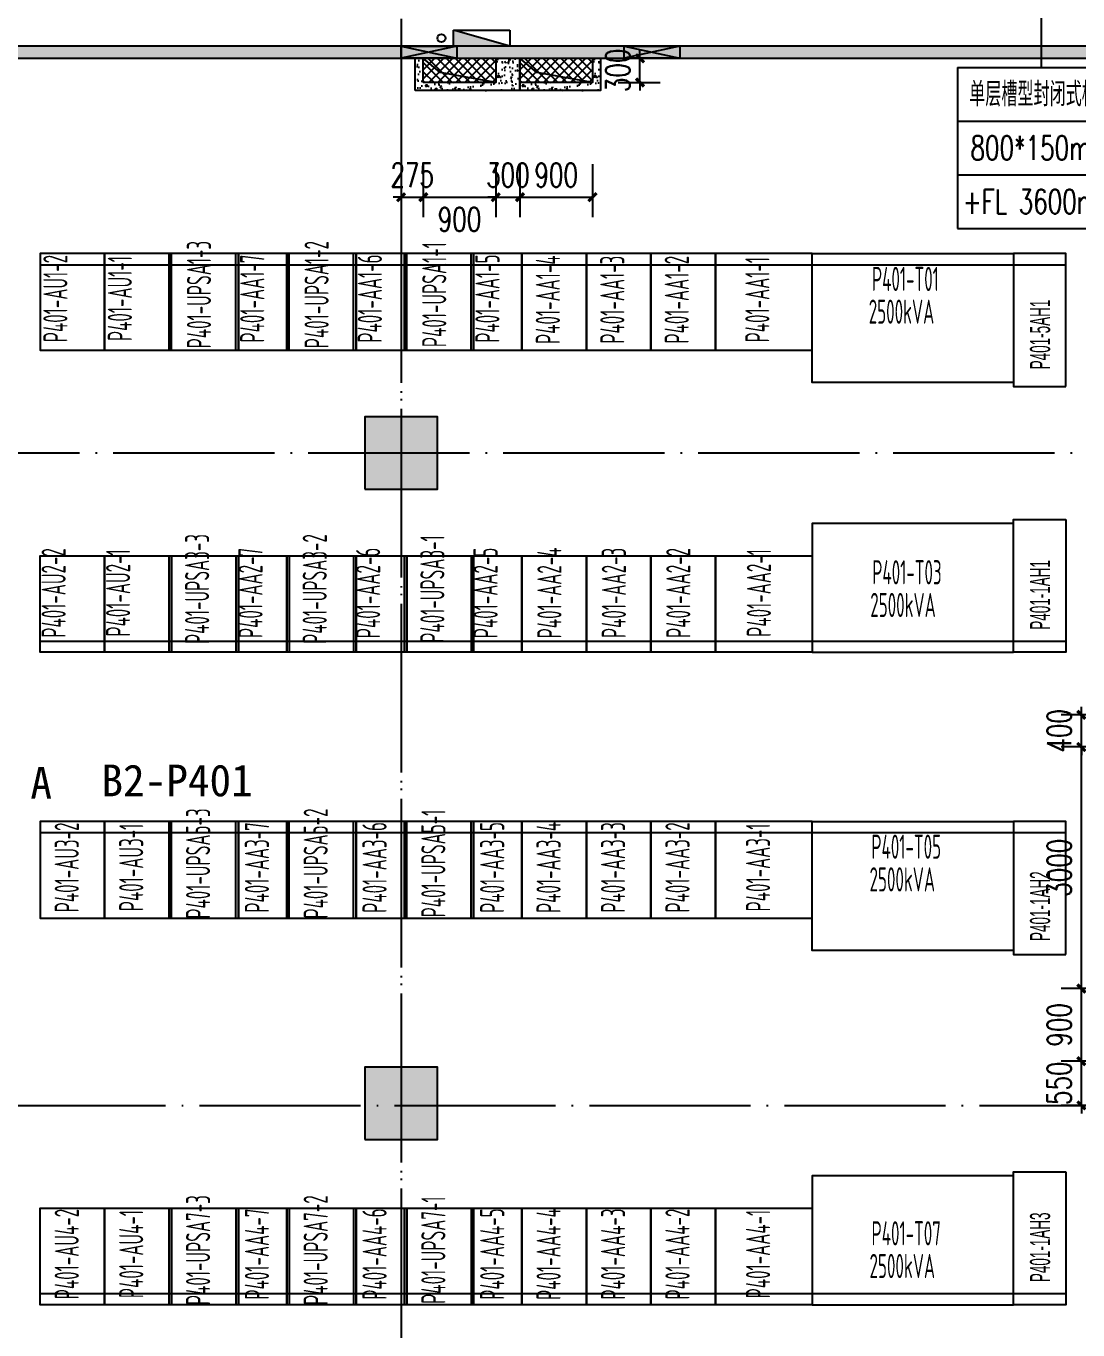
# Model space of a CAD drawing. Extents: x -18502 to 259858, y -468734 to 127958.
# Drawn here: x 24145 to 37200, y -291000 to -274813 of the extents above; entities that cross this region are included whole.
import ezdxf
from ezdxf.enums import TextEntityAlignment as Align

# ---------------------------------------------------------------- set-up
doc = ezdxf.new("R2010")
doc.units = 0
doc.header["$LTSCALE"] = 1000
doc.linetypes.add('参照-弱电底图$0$DOTE', pattern=[2.42, 2, -0.2, 0.02, -0.2])
doc.layers.get('0').update_dxf_attribs({"linetype": 'CONTINUOUS'})
doc.layers.get('Defpoints').update_dxf_attribs({"linetype": 'CONTINUOUS'})
for name, color, linetype in [('0桥架标注-走廊', 1, 'CONTINUOUS'), ('参照-弱电底图$0$00-新增电气设备', 6, 'CONTINUOUS'), ('参照-弱电底图$0$00-电源设备', 3, 'CONTINUOUS'), ('参照-弱电底图$0$COLUMN', 2, 'CONTINUOUS'), ('参照-弱电底图$0$DOTE', 14, '参照-弱电底图$0$DOTE'), ('参照-弱电底图$0$EQUIP_消火栓', 7, 'CONTINUOUS'), ('参照-弱电底图$0$PUB_HATCH', 8, 'CONTINUOUS'), ('参照-弱电底图$0$VPIPE-消防', 1, 'CONTINUOUS'), ('参照-弱电底图$0$WALL-MOVE', 4, 'CONTINUOUS'), ('参照-弱电底图$0$图层1-房间名称', 4, 'CONTINUOUS'), ('参照-弱电底图$0$图层1-房间编号', 51, 'CONTINUOUS'), ('参照-弱电底图$0$图层1-电气新变化洞口', 10, 'CONTINUOUS'), ('参照-弱电底图$0$电源设备编号', 7, 'CONTINUOUS'), ('参照-弱电底图$0$磐龙-图', 7, 'CONTINUOUS')]:
    doc.layers.add(name, color=color, linetype=linetype)
doc.styles.add('hzdf2', font='romans2.shx', dxfattribs={"width": 0.75, "height": 3.5, "bigfont": 'hzdf2.shx'})
doc.styles.add('STDTEXT', font='romans2.shx', dxfattribs={"bigfont": 'hzdf2.shx'})
doc.styles.add('参照-弱电底图$0$AEC_DIM_T3', font='SIMPLEX', dxfattribs={"width": 0.705882, "bigfont": 'GBCBIG.shx'})
doc.styles.add('参照-弱电底图$0$AUDIT_D_250910134057-0', font='simhei.ttf', dxfattribs={"width": 0.8})
doc.styles.add('参照-弱电底图$0$fsdb', font='fsdb_e.shx', dxfattribs={"width": 0.7, "bigfont": 'tssdchn.shx'})
doc.styles.add('参照-弱电底图$0$HZDX', font='gbenor.shx', dxfattribs={"width": 0.7, "bigfont": 'gbcbig.shx'})
doc.dimstyles.new('参照-弱电底图$0$_AEC_ARCH&&100', dxfattribs={"dimtxt": 297.5, "dimasz": 100, "dimexe": 250, "dimexo": 300, "dimgap": 126.25, "dimtad": 1, "dimdec": 0, "dimzin": 0, "dimdsep": 46, "dimtxsty": '参照-弱电底图$0$AEC_DIM_T3', "dimblk": '参照-弱电底图$0$_ArchTick', "dimcen": 0.09, "dimclrt": 7, "dimazin": 2, "dimtfac": 1, "dimtdec": 0, "dimtix": 1, "dimtmove": 2, "dimatfit": 3, "dimfxl": 100, "dimtolj": 1, "dimtzin": 0, "dimarcsym": 0})

# ---------------------------------------------------------------- blocks, each defined once
blk = doc.blocks.new('*U9')
for p, q in [((-566.7, 800), (266.8, 800)), ((-566.7, 800), (-566.7, 0)), ((266.8, 800), (266.8, 0)), ((-566.7, 533.3), (266.8, 533.3)), ((-566.7, 266.7), (266.8, 266.7)), ((-566.7, 0), (266.8, 0))]:
    blk.add_line(p, q)
at = {"color": 7, "style": 'STDTEXT', "width": 0.75}
for tag, p in [('TRAYNO', (-466.7, 666.7)), ('TRAYSIZE', (-466.7, 400)), ('INSTALLELEVATION', (-466.7, 133.3))]:
    blk.add_attdef(tag, text='', height=200, dxfattribs=at).set_placement(p, align=Align.MIDDLE_LEFT)
blk = doc.blocks.new('参照-弱电底图$0$$TwtSys$00000434')
at = {"color": 0}
for p, q in [((-0.5, 0.5), (-0.5, -0.5)), ((-0.5, -0.5), (0.5, 0.5)), ((0.5, 0.5), (-0.5, 0.5)), ((0.5, -0.5), (0.5, 0.5)), ((-0.5, -0.5), (0.5, -0.5))]:
    blk.add_line(p, q, dxfattribs=at)
blk.add_solid([(0.5, -0.5), (0.5, 0.5), (-0.5, -0.5)], dxfattribs=at)
blk = doc.blocks.new('参照-弱电底图$0$_ArchTick')
at = {"color": 0, "linetype": 'ByBlock', "const_width": 0.4}
blk.add_lwpolyline([(-0.5, -0.5), (0.5, 0.5)], dxfattribs=at)
blk = doc.blocks.new('*D320')
at = {"layer": 'Defpoints', "color": 0, "transparency": 16777216}
for p in [(37243, -283363), (37954, -283363), (37954, -283763)]:
    blk.add_point(p, dxfattribs=at)
at = {"layer": '参照-弱电底图$0$图层1-电气新变化洞口', "color": 0, "lineweight": -2, "transparency": 16777216}
for p, q in [((37243, -283363), (37243, -283263)), ((37654, -283363), (36993, -283363)), ((37243, -283763), (37243, -283363)), ((37654, -283763), (36993, -283763)), ((37243, -283763), (37243, -283863))]:
    blk.add_line(p, q, dxfattribs=at)
at = {"layer": '参照-弱电底图$0$图层1-电气新变化洞口', "color": 0, "lineweight": -2, "transparency": 16777216, "xscale": 100, "yscale": 100, "zscale": 100}
for p, rotation in [((37243, -283363), 270), ((37243, -283763), 90)]:
    blk.add_blockref('参照-弱电底图$0$_ArchTick', p, dxfattribs=dict(at, rotation=rotation))
at = {"layer": '参照-弱电底图$0$图层1-电气新变化洞口', "color": 7, "transparency": 16777216, "insert": (36968, -283563), "char_height": 297.5, "attachment_point": 5, "rotation": 90, "style": '参照-弱电底图$0$AEC_DIM_T3'}
blk.add_mtext('\\A1;400', dxfattribs=at)
blk = doc.blocks.new('*D321')
at = {"layer": 'Defpoints', "color": 0, "transparency": 16777216}
for p in [(37243, -283763), (37954, -283763), (37954, -286763)]:
    blk.add_point(p, dxfattribs=at)
at = {"layer": '参照-弱电底图$0$图层1-电气新变化洞口', "color": 0, "lineweight": -2, "transparency": 16777216}
for p, q in [((37654, -283763), (36993, -283763)), ((37243, -286763), (37243, -283763)), ((37654, -286763), (36993, -286763))]:
    blk.add_line(p, q, dxfattribs=at)
at = {"layer": '参照-弱电底图$0$图层1-电气新变化洞口', "color": 0, "lineweight": -2, "transparency": 16777216, "xscale": 100, "yscale": 100, "zscale": 100}
for p, rotation in [((37243, -283763), 90), ((37243, -286763), 270)]:
    blk.add_blockref('参照-弱电底图$0$_ArchTick', p, dxfattribs=dict(at, rotation=rotation))
at = {"layer": '参照-弱电底图$0$图层1-电气新变化洞口', "color": 7, "transparency": 16777216, "insert": (36968, -285263), "char_height": 297.5, "attachment_point": 5, "rotation": 90, "style": '参照-弱电底图$0$AEC_DIM_T3'}
blk.add_mtext('\\A1;3000', dxfattribs=at)
blk = doc.blocks.new('*D322')
at = {"layer": 'Defpoints', "color": 0, "transparency": 16777216}
for p in [(37243, -286763), (37954, -286763), (37954, -287663)]:
    blk.add_point(p, dxfattribs=at)
at = {"layer": '参照-弱电底图$0$图层1-电气新变化洞口', "color": 0, "lineweight": -2, "transparency": 16777216}
for p, q in [((37654, -286763), (36993, -286763)), ((37243, -287663), (37243, -286763)), ((37654, -287663), (36993, -287663))]:
    blk.add_line(p, q, dxfattribs=at)
at = {"layer": '参照-弱电底图$0$图层1-电气新变化洞口', "color": 0, "lineweight": -2, "transparency": 16777216, "xscale": 100, "yscale": 100, "zscale": 100}
for p, rotation in [((37243, -286763), 90), ((37243, -287663), 270)]:
    blk.add_blockref('参照-弱电底图$0$_ArchTick', p, dxfattribs=dict(at, rotation=rotation))
at = {"layer": '参照-弱电底图$0$图层1-电气新变化洞口', "color": 7, "transparency": 16777216, "insert": (36968, -287213), "char_height": 297.5, "attachment_point": 5, "rotation": 90, "style": '参照-弱电底图$0$AEC_DIM_T3'}
blk.add_mtext('\\A1;900', dxfattribs=at)
blk = doc.blocks.new('*D323')
at = {"layer": 'Defpoints', "color": 0, "transparency": 16777216}
for p in [(37243, -287663), (37954, -287663), (37954, -288213)]:
    blk.add_point(p, dxfattribs=at)
at = {"layer": '参照-弱电底图$0$图层1-电气新变化洞口', "color": 0, "lineweight": -2, "transparency": 16777216}
for p, q in [((37243, -287663), (37243, -287563)), ((37654, -287663), (36993, -287663)), ((37243, -288213), (37243, -287663)), ((37654, -288213), (36993, -288213)), ((37243, -288213), (37243, -288313))]:
    blk.add_line(p, q, dxfattribs=at)
at = {"layer": '参照-弱电底图$0$图层1-电气新变化洞口', "color": 0, "lineweight": -2, "transparency": 16777216, "xscale": 100, "yscale": 100, "zscale": 100}
for p, rotation in [((37243, -287663), 270), ((37243, -288213), 90)]:
    blk.add_blockref('参照-弱电底图$0$_ArchTick', p, dxfattribs=dict(at, rotation=rotation))
at = {"layer": '参照-弱电底图$0$图层1-电气新变化洞口', "color": 7, "transparency": 16777216, "insert": (36968, -287938), "char_height": 297.5, "attachment_point": 5, "rotation": 90, "style": '参照-弱电底图$0$AEC_DIM_T3'}
blk.add_mtext('\\A1;550', dxfattribs=at)
blk = doc.blocks.new('*D306')
at = {"layer": 'Defpoints', "color": 0, "transparency": 16777216}
for p in [(30275, -276227), (31175, -276227), (31175, -276937)]:
    blk.add_point(p, dxfattribs=at)
at = {"layer": '参照-弱电底图$0$图层1-电气新变化洞口', "color": 0, "lineweight": -2, "transparency": 16777216}
for p, q in [((30275, -276527), (30275, -277187)), ((31175, -276527), (31175, -277187)), ((30275, -276937), (31175, -276937))]:
    blk.add_line(p, q, dxfattribs=at)
at = {"layer": '参照-弱电底图$0$图层1-电气新变化洞口', "color": 0, "lineweight": -2, "transparency": 16777216, "xscale": 100, "yscale": 100, "zscale": 100, "rotation": 180}
blk.add_blockref('参照-弱电底图$0$_ArchTick', (30275, -276937), dxfattribs=at)
at = {"layer": '参照-弱电底图$0$图层1-电气新变化洞口', "color": 0, "lineweight": -2, "transparency": 16777216, "xscale": 100, "yscale": 100, "zscale": 100}
blk.add_blockref('参照-弱电底图$0$_ArchTick', (31175, -276937), dxfattribs=at)
at = {"layer": '参照-弱电底图$0$图层1-电气新变化洞口', "color": 7, "transparency": 16777216, "insert": (30725, -276662), "char_height": 297.5, "attachment_point": 5, "style": '参照-弱电底图$0$AEC_DIM_T3'}
blk.add_mtext('\\A1;900', dxfattribs=at)
blk = doc.blocks.new('*D294')
at = {"layer": 'Defpoints', "color": 0, "transparency": 16777216}
for p in [(29975, -276227), (30275, -276227), (30275, -276937)]:
    blk.add_point(p, dxfattribs=at)
at = {"layer": '参照-弱电底图$0$图层1-电气新变化洞口', "color": 0, "lineweight": -2, "transparency": 16777216}
for p, q in [((29975, -276527), (29975, -277187)), ((30275, -276527), (30275, -277187)), ((29975, -276937), (29875, -276937)), ((29975, -276937), (30275, -276937)), ((30275, -276937), (30375, -276937))]:
    blk.add_line(p, q, dxfattribs=at)
at = {"layer": '参照-弱电底图$0$图层1-电气新变化洞口', "color": 0, "lineweight": -2, "transparency": 16777216, "xscale": 100, "yscale": 100, "zscale": 100}
blk.add_blockref('参照-弱电底图$0$_ArchTick', (29975, -276937), dxfattribs=at)
at = {"layer": '参照-弱电底图$0$图层1-电气新变化洞口', "color": 0, "lineweight": -2, "transparency": 16777216, "xscale": 100, "yscale": 100, "zscale": 100, "rotation": 180}
blk.add_blockref('参照-弱电底图$0$_ArchTick', (30275, -276937), dxfattribs=at)
at = {"layer": '参照-弱电底图$0$图层1-电气新变化洞口', "color": 7, "transparency": 16777216, "insert": (30125, -276662), "char_height": 297.5, "attachment_point": 5, "style": '参照-弱电底图$0$AEC_DIM_T3'}
blk.add_mtext('\\A1;300', dxfattribs=at)
blk = doc.blocks.new('*D295')
at = {"layer": 'Defpoints', "color": 0, "transparency": 16777216}
for p in [(29075, -276227), (29975, -276227), (29975, -276937)]:
    blk.add_point(p, dxfattribs=at)
at = {"layer": '参照-弱电底图$0$图层1-电气新变化洞口', "color": 0, "lineweight": -2, "transparency": 16777216}
for p, q in [((29075, -276527), (29075, -277187)), ((29975, -276527), (29975, -277187)), ((29075, -276937), (29975, -276937))]:
    blk.add_line(p, q, dxfattribs=at)
at = {"layer": '参照-弱电底图$0$图层1-电气新变化洞口', "color": 0, "lineweight": -2, "transparency": 16777216, "xscale": 100, "yscale": 100, "zscale": 100, "rotation": 180}
blk.add_blockref('参照-弱电底图$0$_ArchTick', (29075, -276937), dxfattribs=at)
at = {"layer": '参照-弱电底图$0$图层1-电气新变化洞口', "color": 0, "lineweight": -2, "transparency": 16777216, "xscale": 100, "yscale": 100, "zscale": 100}
blk.add_blockref('参照-弱电底图$0$_ArchTick', (29975, -276937), dxfattribs=at)
at = {"layer": '参照-弱电底图$0$图层1-电气新变化洞口', "color": 7, "transparency": 16777216, "insert": (29525, -277212), "char_height": 297.5, "attachment_point": 5, "style": '参照-弱电底图$0$AEC_DIM_T3'}
blk.add_mtext('\\A1;900', dxfattribs=at)
blk = doc.blocks.new('*D296')
at = {"layer": 'Defpoints', "color": 0, "transparency": 16777216}
for p in [(28800, -276227), (29075, -276227), (29075, -276937)]:
    blk.add_point(p, dxfattribs=at)
at = {"layer": '参照-弱电底图$0$图层1-电气新变化洞口', "color": 0, "lineweight": -2, "transparency": 16777216}
for p, q in [((28800, -276527), (28800, -277187)), ((29075, -276527), (29075, -277187)), ((28800, -276937), (28700, -276937)), ((28800, -276937), (29075, -276937)), ((29075, -276937), (29175, -276937))]:
    blk.add_line(p, q, dxfattribs=at)
at = {"layer": '参照-弱电底图$0$图层1-电气新变化洞口', "color": 0, "lineweight": -2, "transparency": 16777216, "xscale": 100, "yscale": 100, "zscale": 100}
blk.add_blockref('参照-弱电底图$0$_ArchTick', (28800, -276937), dxfattribs=at)
at = {"layer": '参照-弱电底图$0$图层1-电气新变化洞口', "color": 0, "lineweight": -2, "transparency": 16777216, "xscale": 100, "yscale": 100, "zscale": 100, "rotation": 180}
blk.add_blockref('参照-弱电底图$0$_ArchTick', (29075, -276937), dxfattribs=at)
at = {"layer": '参照-弱电底图$0$图层1-电气新变化洞口', "color": 7, "transparency": 16777216, "insert": (28938, -276662), "char_height": 297.5, "attachment_point": 5, "style": '参照-弱电底图$0$AEC_DIM_T3'}
blk.add_mtext('\\A1;275', dxfattribs=at)
blk = doc.blocks.new('*D297')
at = {"layer": 'Defpoints', "color": 0, "transparency": 16777216}
for p in [(31194, -275213), (31765, -275213), (31194, -275513)]:
    blk.add_point(p, dxfattribs=at)
at = {"layer": '参照-弱电底图$0$图层1-电气新变化洞口', "color": 0, "lineweight": -2, "transparency": 16777216}
for p, q in [((31765, -275213), (31765, -275113)), ((31494, -275213), (32015, -275213)), ((31765, -275513), (31765, -275213)), ((31494, -275513), (32015, -275513)), ((31765, -275513), (31765, -275613))]:
    blk.add_line(p, q, dxfattribs=at)
at = {"layer": '参照-弱电底图$0$图层1-电气新变化洞口', "color": 0, "lineweight": -2, "transparency": 16777216, "xscale": 100, "yscale": 100, "zscale": 100}
for p, rotation in [((31765, -275213), 270), ((31765, -275513), 90)]:
    blk.add_blockref('参照-弱电底图$0$_ArchTick', p, dxfattribs=dict(at, rotation=rotation))
at = {"layer": '参照-弱电底图$0$图层1-电气新变化洞口', "color": 7, "transparency": 16777216, "insert": (31490, -275363), "char_height": 297.5, "attachment_point": 5, "rotation": 90, "style": '参照-弱电底图$0$AEC_DIM_T3'}
blk.add_mtext('\\A1;300', dxfattribs=at)
blk = doc.blocks.new('参照-弱电底图$0$_FZH')
at = {"color": 0}
blk.add_lwpolyline([(-0.5, -0.5), (0.5, -0.5), (0.5, 0.5), (-0.5, 0.5)], close=True, dxfattribs=at)
at = {"layer": '参照-弱电底图$0$PUB_HATCH', "color": 0}
blk.add_solid([(-0.5, -0.5), (0.5, -0.5), (-0.5, 0.5), (0.5, 0.5)], dxfattribs=at)
blk = doc.blocks.new('参照-弱电底图$0$20250926.194024998694658')
at = {"layer": '参照-弱电底图$0$00-新增电气设备', "color": 0}
for p, q in [((14271, 25125), (14271, 26325)), ((14271, 25125), (14271, 26325)), ((15071, 25125), (15071, 26325)), ((15071, 25125), (15071, 26325)), ((15101, 25125), (15101, 26325)), ((15101, 25125), (15101, 26325)), ((15731, 25125), (15731, 26325)), ((15731, 25125), (15731, 26325)), ((16531, 25125), (16531, 26325)), ((16531, 25125), (16531, 26325)), ((16561, 25125), (16561, 26325)), ((16561, 25125), (16561, 26325)), ((17191, 25125), (17191, 26325)), ((17191, 25125), (17191, 26325)), ((17991, 25125), (17991, 26325)), ((17991, 25125), (17991, 26325)), ((18021, 25125), (18021, 26325)), ((18021, 25125), (18021, 26325)), ((12641, 26187), (22221, 26187)), ((22221, 26187), (24721, 26187)), ((22221, 26187), (24721, 26187)), ((24721, 26187), (25371, 26187)), ((14271, 22575), (14271, 21375)), ((14271, 22575), (14271, 21375)), ((15071, 22575), (15071, 21375)), ((15071, 22575), (15071, 21375)), ((15101, 22575), (15101, 21375)), ((15101, 22575), (15101, 21375)), ((15731, 22575), (15731, 21375)), ((15731, 22575), (15731, 21375)), ((16531, 22575), (16531, 21375)), ((16531, 22575), (16531, 21375)), ((16561, 22575), (16561, 21375)), ((16561, 22575), (16561, 21375)), ((17191, 22575), (17191, 21375)), ((17191, 22575), (17191, 21375)), ((17991, 22575), (17991, 21375)), ((17991, 22575), (17991, 21375)), ((18021, 22575), (18021, 21375)), ((18021, 22575), (18021, 21375)), ((12641, 21513), (22221, 21513)), ((22221, 21513), (24721, 21513)), ((22221, 21513), (24721, 21513)), ((24721, 21513), (25371, 21513)), ((14271, 18075), (14271, 19275)), ((14271, 18075), (14271, 19275)), ((15071, 18075), (15071, 19275)), ((15071, 18075), (15071, 19275)), ((15101, 18075), (15101, 19275)), ((15101, 18075), (15101, 19275)), ((15731, 18075), (15731, 19275)), ((15731, 18075), (15731, 19275)), ((16531, 18075), (16531, 19275)), ((16531, 18075), (16531, 19275)), ((16561, 18075), (16561, 19275)), ((16561, 18075), (16561, 19275)), ((17191, 18075), (17191, 19275)), ((17191, 18075), (17191, 19275)), ((17991, 18075), (17991, 19275)), ((17991, 18075), (17991, 19275)), ((18021, 18075), (18021, 19275)), ((18021, 18075), (18021, 19275)), ((12641, 19137), (22221, 19137)), ((22221, 19137), (24721, 19137)), ((22221, 19137), (24721, 19137)), ((24721, 19137), (25371, 19137)), ((14271, 14475), (14271, 13275)), ((14271, 14475), (14271, 13275)), ((15071, 14475), (15071, 13275)), ((15071, 14475), (15071, 13275)), ((15101, 14475), (15101, 13275)), ((15101, 14475), (15101, 13275)), ((15731, 14475), (15731, 13275)), ((15731, 14475), (15731, 13275)), ((16531, 14475), (16531, 13275)), ((16531, 14475), (16531, 13275)), ((16561, 14475), (16561, 13275)), ((16561, 14475), (16561, 13275)), ((17191, 14475), (17191, 13275)), ((17191, 14475), (17191, 13275)), ((17991, 14475), (17991, 13275)), ((17991, 14475), (17991, 13275)), ((18021, 14475), (18021, 13275)), ((18021, 14475), (18021, 13275)), ((12641, 13413), (22221, 13413)), ((22221, 13413), (24721, 13413)), ((22221, 13413), (24721, 13413)), ((24721, 13413), (25371, 13413))]:
    blk.add_line(p, q, dxfattribs=at)
for points in [[(13441, 26325), (12641, 26325), (12641, 25125), (13441, 25125)], [(13441, 26325), (12641, 26325), (12641, 25125), (13441, 25125)], [(14241, 26325), (13441, 26325), (13441, 25125), (14241, 25125)], [(14241, 26325), (13441, 26325), (13441, 25125), (14241, 25125)], [(15101, 26325), (14241, 26325), (14241, 25125), (15101, 25125)], [(15101, 26325), (14241, 26325), (14241, 25125), (15101, 25125)], [(15701, 26325), (15101, 26325), (15101, 25125), (15701, 25125)], [(15701, 26325), (15101, 26325), (15101, 25125), (15701, 25125)], [(16561, 26325), (15701, 26325), (15701, 25125), (16561, 25125)], [(16561, 26325), (15701, 26325), (15701, 25125), (16561, 25125)], [(17161, 26325), (16561, 26325), (16561, 25125), (17161, 25125)], [(17161, 26325), (16561, 26325), (16561, 25125), (17161, 25125)], [(18021, 26325), (17161, 26325), (17161, 25125), (18021, 25125)], [(18021, 26325), (17161, 26325), (17161, 25125), (18021, 25125)], [(18621, 26325), (18021, 26325), (18021, 25125), (18621, 25125)], [(18621, 26325), (18021, 26325), (18021, 25125), (18621, 25125)], [(19421, 26325), (18621, 26325), (18621, 25125), (19421, 25125)], [(20221, 26325), (19421, 26325), (19421, 25125), (20221, 25125)], [(20221, 26325), (19421, 26325), (19421, 25125), (20221, 25125)], [(21021, 26325), (20221, 26325), (20221, 25125), (21021, 25125)], [(21021, 26325), (20221, 26325), (20221, 25125), (21021, 25125)], [(22221, 26325), (21021, 26325), (21021, 25125), (22221, 25125)], [(22221, 26325), (21021, 26325), (21021, 25125), (22221, 25125)], [(24721, 24725), (22221, 24725), (22221, 26325), (24721, 26325)], [(24721, 24725), (22221, 24725), (22221, 26325), (24721, 26325)], [(25371, 24675), (25371, 26325), (24721, 26325), (24721, 24675)], [(25371, 23025), (25371, 21375), (24721, 21375), (24721, 23025)], [(24721, 22975), (22221, 22975), (22221, 21375), (24721, 21375)], [(24721, 22975), (22221, 22975), (22221, 21375), (24721, 21375)], [(13441, 21375), (12641, 21375), (12641, 22575), (13441, 22575)], [(13441, 21375), (12641, 21375), (12641, 22575), (13441, 22575)], [(14241, 21375), (13441, 21375), (13441, 22575), (14241, 22575)], [(14241, 21375), (13441, 21375), (13441, 22575), (14241, 22575)], [(15101, 21375), (14241, 21375), (14241, 22575), (15101, 22575)], [(15101, 21375), (14241, 21375), (14241, 22575), (15101, 22575)], [(15701, 21375), (15101, 21375), (15101, 22575), (15701, 22575)], [(15701, 21375), (15101, 21375), (15101, 22575), (15701, 22575)], [(16561, 21375), (15701, 21375), (15701, 22575), (16561, 22575)], [(16561, 21375), (15701, 21375), (15701, 22575), (16561, 22575)], [(17161, 21375), (16561, 21375), (16561, 22575), (17161, 22575)], [(17161, 21375), (16561, 21375), (16561, 22575), (17161, 22575)], [(18021, 21375), (17161, 21375), (17161, 22575), (18021, 22575)], [(18021, 21375), (17161, 21375), (17161, 22575), (18021, 22575)], [(18621, 21375), (18021, 21375), (18021, 22575), (18621, 22575)], [(18621, 21375), (18021, 21375), (18021, 22575), (18621, 22575)], [(19421, 21375), (18621, 21375), (18621, 22575), (19421, 22575)], [(20221, 21375), (19421, 21375), (19421, 22575), (20221, 22575)], [(20221, 21375), (19421, 21375), (19421, 22575), (20221, 22575)], [(21021, 21375), (20221, 21375), (20221, 22575), (21021, 22575)], [(21021, 21375), (20221, 21375), (20221, 22575), (21021, 22575)], [(22221, 21375), (21021, 21375), (21021, 22575), (22221, 22575)], [(22221, 21375), (21021, 21375), (21021, 22575), (22221, 22575)], [(13441, 19275), (12641, 19275), (12641, 18075), (13441, 18075)], [(13441, 19275), (12641, 19275), (12641, 18075), (13441, 18075)], [(14241, 19275), (13441, 19275), (13441, 18075), (14241, 18075)], [(14241, 19275), (13441, 19275), (13441, 18075), (14241, 18075)], [(15101, 19275), (14241, 19275), (14241, 18075), (15101, 18075)], [(15101, 19275), (14241, 19275), (14241, 18075), (15101, 18075)], [(15701, 19275), (15101, 19275), (15101, 18075), (15701, 18075)], [(15701, 19275), (15101, 19275), (15101, 18075), (15701, 18075)], [(16561, 19275), (15701, 19275), (15701, 18075), (16561, 18075)], [(16561, 19275), (15701, 19275), (15701, 18075), (16561, 18075)], [(17161, 19275), (16561, 19275), (16561, 18075), (17161, 18075)], [(17161, 19275), (16561, 19275), (16561, 18075), (17161, 18075)], [(18021, 19275), (17161, 19275), (17161, 18075), (18021, 18075)], [(18021, 19275), (17161, 19275), (17161, 18075), (18021, 18075)], [(18621, 19275), (18021, 19275), (18021, 18075), (18621, 18075)], [(18621, 19275), (18021, 19275), (18021, 18075), (18621, 18075)], [(19421, 19275), (18621, 19275), (18621, 18075), (19421, 18075)], [(19421, 19275), (18621, 19275), (18621, 18075), (19421, 18075)], [(20221, 19275), (19421, 19275), (19421, 18075), (20221, 18075)], [(20221, 19275), (19421, 19275), (19421, 18075), (20221, 18075)], [(21021, 19275), (20221, 19275), (20221, 18075), (21021, 18075)], [(21021, 19275), (20221, 19275), (20221, 18075), (21021, 18075)], [(22221, 19275), (21021, 19275), (21021, 18075), (22221, 18075)], [(22221, 19275), (21021, 19275), (21021, 18075), (22221, 18075)], [(24721, 17675), (22221, 17675), (22221, 19275), (24721, 19275)], [(24721, 17675), (22221, 17675), (22221, 19275), (24721, 19275)], [(25371, 17625), (25371, 19275), (24721, 19275), (24721, 17625)], [(25371, 14925), (25371, 13275), (24721, 13275), (24721, 14925)], [(24721, 14875), (22221, 14875), (22221, 13275), (24721, 13275)], [(24721, 14875), (22221, 14875), (22221, 13275), (24721, 13275)], [(13441, 13275), (12641, 13275), (12641, 14475), (13441, 14475)], [(13441, 13275), (12641, 13275), (12641, 14475), (13441, 14475)], [(14241, 13275), (13441, 13275), (13441, 14475), (14241, 14475)], [(14241, 13275), (13441, 13275), (13441, 14475), (14241, 14475)], [(15101, 13275), (14241, 13275), (14241, 14475), (15101, 14475)], [(15101, 13275), (14241, 13275), (14241, 14475), (15101, 14475)], [(15701, 13275), (15101, 13275), (15101, 14475), (15701, 14475)], [(15701, 13275), (15101, 13275), (15101, 14475), (15701, 14475)], [(16561, 13275), (15701, 13275), (15701, 14475), (16561, 14475)], [(16561, 13275), (15701, 13275), (15701, 14475), (16561, 14475)], [(17161, 13275), (16561, 13275), (16561, 14475), (17161, 14475)], [(17161, 13275), (16561, 13275), (16561, 14475), (17161, 14475)], [(18021, 13275), (17161, 13275), (17161, 14475), (18021, 14475)], [(18021, 13275), (17161, 13275), (17161, 14475), (18021, 14475)], [(18621, 13275), (18021, 13275), (18021, 14475), (18621, 14475)], [(18621, 13275), (18021, 13275), (18021, 14475), (18621, 14475)], [(19421, 13275), (18621, 13275), (18621, 14475), (19421, 14475)], [(20221, 13275), (19421, 13275), (19421, 14475), (20221, 14475)], [(20221, 13275), (19421, 13275), (19421, 14475), (20221, 14475)], [(21021, 13275), (20221, 13275), (20221, 14475), (21021, 14475)], [(21021, 13275), (20221, 13275), (20221, 14475), (21021, 14475)], [(22221, 13275), (21021, 13275), (21021, 14475), (22221, 14475)], [(22221, 13275), (21021, 13275), (21021, 14475), (22221, 14475)]]:
    blk.add_lwpolyline(points, close=True, dxfattribs=at)
at = {"layer": '参照-弱电底图$0$00-新增电气设备', "color": 0, "style": '参照-弱电底图$0$HZDX', "width": 0.6}
for s, rotation, p in [(' P401-UPSA1-3', 90, (14762, 25767)), (' P401-UPSA1-2', 90, (16222, 25767)), (' P401-UPSA1-1', 90, (17682, 25767)), ('P401-AU1-2', 90, (12980, 25767)), ('P401-AU1-1', 90, (13780, 25767)), ('P401-AA1-7', 90, (15423, 25767)), ('P401-AA1-6', 90, (16883, 25767)), ('P401-AA1-5', 90, (18342, 25767)), ('P401-AA1-4', 90, (19092, 25753)), ('P401-AA1-3', 90, (19892, 25753)), ('P401-AA1-2', 90, (20692, 25753)), ('P401-AA1-1', 90, (21692, 25753)), (' P401-T01', 360, (23331, 25861)), ('2500kVA', 360, (23331, 25455)), (' P401-UPSA3-3', 90, (14739, 22112)), (' P401-UPSA3-2', 90, (16199, 22112)), (' P401-UPSA3-1', 90, (17659, 22112)), ('P401-AA2-4', 90, (19111, 22112)), ('P401-AU2-2', 90, (12958, 22112)), ('P401-AU2-1', 90, (13758, 22112)), ('P401-AA2-7', 90, (15401, 22112)), ('P401-AA2-6', 90, (16861, 22112)), ('P401-AA2-5', 90, (18319, 22112)), ('P401-AA2-3', 90, (19911, 22112)), ('P401-AA2-2', 90, (20711, 22112)), ('P401-AA2-1', 90, (21711, 22112)), (' P401-T03', 360, (23350, 22219)), ('2500kVA', 360, (23350, 21813)), (' P401-UPSA5-3', 90, (14751, 18704)), (' P401-UPSA5-2', 90, (16211, 18704)), (' P401-UPSA5-1', 90, (17671, 18704)), ('P401-AA3-4', 90, (19101, 18704)), ('P401-AU3-2', 90, (13121, 18704)), ('P401-AU3-1', 90, (13921, 18704)), ('P401-AA3-7', 90, (15481, 18704)), ('P401-AA3-6', 90, (16941, 18704)), ('P401-AA3-5', 90, (18401, 18704)), ('P401-AA3-3', 90, (19901, 18704)), ('P401-AA3-2', 90, (20701, 18704)), ('P401-AA3-1', 90, (21701, 18704)), (' P401-T05', 360, (23341, 18812)), ('2500kVA', 360, (23341, 18406)), (' P401-UPSA7-3', 90, (14751, 13904)), (' P401-UPSA7-2', 90, (16211, 13904)), (' P401-UPSA7-1', 90, (17671, 13904)), ('P401-AU4-2', 90, (13121, 13904)), ('P401-AU4-1', 90, (13921, 13904)), ('P401-AA4-7', 90, (15481, 13904)), ('P401-AA4-6', 90, (16941, 13904)), ('P401-AA4-5', 90, (18401, 13904)), ('P401-AA4-4', 90, (19101, 13904)), ('P401-AA4-3', 90, (19901, 13904)), ('P401-AA4-2', 90, (20701, 13904)), ('P401-AA4-1', 90, (21701, 13904)), (' P401-T07', 360, (23341, 14012)), ('2500kVA', 360, (23341, 13606))]:
    blk.add_text(s, height=300, rotation=rotation, dxfattribs=at).set_placement(p, align=Align.CENTER)
at = {"layer": '参照-弱电底图$0$电源设备编号', "color": 0, "style": '参照-弱电底图$0$fsdb', "width": 0.5}
for s, p in [('P401-5AH1', (25176, 24889)), ('P401-1AH1', (25176, 21656)), ('P401-1AH2', (25176, 17791)), ('P401-1AH3', (25176, 13556))]:
    blk.add_text(s, height=250, rotation=90, dxfattribs=at).set_placement(p)

msp = doc.modelspace()

# ---------------------------------------------------------------- hatches: boundary and pattern name
at = {"layer": '参照-弱电底图$0$PUB_HATCH'}
h = msp.add_hatch(dxfattribs=at)
h.set_pattern_fill('石膏板', color=8, scale=20, style=0)
h.set_pattern_definition([(45, (1095025.52, 201318.12), (-50.0000013, 50.0000013), [16, -54.71068]), (135, (1095136.83, 201318.12), (-50.0000013, -50.0000013), [16, -54.71068])])
h.paths.add_polyline_path([(38400, -275062.7), (18740.3, -275062.7), (18740.3, -275212.7), (38325, -275212.7), (38400, -275162.7)])
at = {"layer": '参照-弱电底图$0$图层1-电气新变化洞口'}
h = msp.add_hatch(dxfattribs=at)
h.set_pattern_fill('AR-CONC', color=0, scale=100)
h.set_pattern_definition([(50, (1293764.01, -103114.78), (182.184669, -15.939086), [19.05, -209.55]), (355, (1293764.01, -103114.78), (-35.242826, 191.056643), [15.24, -167.64]), (100.451, (1293779.2, -103116.11), (146.942502, 175.116688), [16.19, -178.09]), (46.1842, (1293764, -103063.98), (271.07904, -42.042328), [28.575, -314.325]), (96.6356, (1293786.6, -103067.5), (237.404234, 247.425556), [24.285, -267.135]), (351.184, (1293764, -103063.98), (237.404606, 247.42512), [22.86, -251.46]), (21, (1293789.41, -103076.68), (151.61488, -102.265519), [19.05, -209.55]), (326, (1293789.41, -103076.68), (61.802028, 184.187966), [15.24, -167.64]), (71.4514, (1293802.04, -103085.2), (213.41649, 81.922858), [16.19, -178.09]), (37.5, (1293764.01, -103114.785), (3.0886033, 84.555039), [0, -165.608, 0, -170.18, 0, -168.275]), (7.5, (1293764.01, -103114.78), (66.8196625, 100.180575), [0, -97.028, 0, -161.798, 0, -64.135]), (327.5, (1293707.37, -103114.785), (135.590595, -5.728744), [0, -63.5, 0, -198.12, 0, -262.89]), (317.5, (1293681.97, -103114.78), (148.129181, 25.426491), [0, -82.55, 0, -131.572, 0, -186.69])])
h.paths.add_polyline_path([(28975, -275612.7), (28975, -275212.7), (30275, -275212.7), (30275, -275612.7)])
h.paths.add_polyline_path([(29075, -275512.7), (29075, -275212.7), (29975, -275212.7), (29975, -275512.7)], flags=16)
h = msp.add_hatch(dxfattribs=at)
h.set_pattern_fill('ANSI37', color=0, scale=50)
h.set_pattern_definition([(45, (1293764.01, -103114.785), (-56.126601, 56.126601), []), (135, (1293764.01, -103114.785), (-56.126601, -56.126601), [])])
h.paths.add_polyline_path([(29075, -275512.7), (29075, -275212.7), (29975, -275212.7), (29975, -275512.7)])
h = msp.add_hatch(dxfattribs=at)
h.set_pattern_fill('ANSI37', color=0, scale=50)
h.set_pattern_definition([(45, (1294964.01, -103114.785), (-56.126601, 56.126601), []), (135, (1294964.01, -103114.785), (-56.126601, -56.126601), [])])
h.paths.add_polyline_path([(30275, -275512.7), (30275, -275212.7), (31175, -275212.7), (31175, -275512.7)])
h = msp.add_hatch(dxfattribs=at)
h.set_pattern_fill('AR-CONC', color=0, scale=100)
h.set_pattern_definition([(50, (1294964.01, -103114.78), (182.184669, -15.939086), [19.05, -209.55]), (355, (1294964.01, -103114.78), (-35.242826, 191.056643), [15.24, -167.64]), (100.451, (1294979.2, -103116.11), (146.942502, 175.116688), [16.19, -178.09]), (46.1842, (1294964, -103063.98), (271.07904, -42.042328), [28.575, -314.325]), (96.6356, (1294986.6, -103067.5), (237.404234, 247.425556), [24.285, -267.135]), (351.184, (1294964, -103063.98), (237.404606, 247.42512), [22.86, -251.46]), (21, (1294989.41, -103076.68), (151.61488, -102.265519), [19.05, -209.55]), (326, (1294989.41, -103076.68), (61.802028, 184.187966), [15.24, -167.64]), (71.4514, (1295002.04, -103085.2), (213.41649, 81.922858), [16.19, -178.09]), (37.5, (1294964.01, -103114.785), (3.0886033, 84.555039), [0, -165.608, 0, -170.18, 0, -168.275]), (7.5, (1294964.01, -103114.78), (66.8196625, 100.180575), [0, -97.028, 0, -161.798, 0, -64.135]), (327.5, (1294907.37, -103114.785), (135.590595, -5.728744), [0, -63.5, 0, -198.12, 0, -262.89]), (317.5, (1294881.97, -103114.78), (148.129181, 25.426491), [0, -82.55, 0, -131.572, 0, -186.69])])
h.paths.add_polyline_path([(30275, -275612.7), (30275, -275212.7), (31275, -275212.7), (31275, -275612.7)])
h.paths.add_polyline_path([(30275, -275512.7), (30275, -275212.7), (31175, -275212.7), (31175, -275512.7)])

# ---------------------------------------------------------------- linework, layer by layer
at = {"layer": '0桥架标注-走廊'}
msp.add_line((36748.9, -275325.2), (36748.9, -274212.8), dxfattribs=at)
at = {"layer": '参照-弱电底图$0$DOTE', "color": 8}
for p, q in [((28800, -245684.7), (28800, -308497)), ((28800, -245779.9), (28800, -308592.3)), ((-8652.4, -280112.7), (85036.6, -280112.7)), ((-5163.1, -288212.7), (81207.9, -288212.7))]:
    msp.add_line(p, q, dxfattribs=at)
at = {"layer": '参照-弱电底图$0$VPIPE-消防', "color": 0}
msp.add_circle((29300, -274962.7), 50, dxfattribs=at)
at = {"layer": '参照-弱电底图$0$WALL-MOVE', "color": 8}
for p, q in [((38400, -275062.7), (18740.3, -275062.7)), ((18740.3, -275212.7), (38325, -275212.7))]:
    msp.add_line(p, q, dxfattribs=at)
at = {"layer": '参照-弱电底图$0$图层1-电气新变化洞口', "color": 0}
for p, q in [((29075, -275212.7), (29975, -275212.7)), ((30275, -275212.7), (31175, -275212.7)), ((30483.1, -275390.5), (30275, -275212.7)), ((30275, -275212.7), (31175, -275212.7)), ((31175, -275512.7), (30483.1, -275390.5))]:
    msp.add_line(p, q, dxfattribs=at)
for points in [[(28975, -275612.7), (28975, -275212.7), (30275, -275212.7), (30275, -275612.7)], [(29075, -275512.7), (29075, -275212.7), (29975, -275212.7), (29975, -275512.7)], [(30275, -275512.7), (30275, -275212.7), (31175, -275212.7), (31175, -275512.7)], [(30275, -275512.7), (30275, -275212.7), (31175, -275212.7), (31175, -275512.7)], [(30275, -275612.7), (30275, -275212.7), (31275, -275212.7), (31275, -275612.7)]]:
    msp.add_lwpolyline(points, close=True, dxfattribs=at)
for points in [[(29975, -275512.7), (29283.1, -275390.5), (29075, -275212.7)], [(31175, -275512.7), (30483.1, -275390.5), (30275, -275212.7)]]:
    msp.add_lwpolyline(points, dxfattribs=at)
at = {"layer": '参照-弱电底图$0$磐龙-图', "color": 0}
for p, q in [((29490, -275062.7), (28800, -275212.7)), ((28800, -275062.7), (29490, -275212.7)), ((32260.2, -275062.7), (31570.2, -275212.7)), ((31570.2, -275062.7), (32260.2, -275212.7))]:
    msp.add_line(p, q, dxfattribs=at)
for points in [[(28800, -275062.7), (29490, -275062.7), (29490, -275212.7), (28800, -275212.7)], [(31570.2, -275062.7), (32260.2, -275062.7), (32260.2, -275212.7), (31570.2, -275212.7)]]:
    msp.add_lwpolyline(points, close=True, dxfattribs=at)

# ---------------------------------------------------------------- block references
at = {"layer": '0桥架标注-走廊'}
ref = msp.add_blockref('*U9', (37123.7, -277325.2), dxfattribs=dict(at, xscale=2.5, yscale=2.5, zscale=2.5))
ref.add_attrib('TRAYNO', '单层槽型封闭式桥架', dxfattribs={"layer": '0', "color": 7, "height": 300, "style": 'hzdf2', "width": 0.7}).set_placement((36748.9, -275658.5), align=Align.MIDDLE_CENTER)
ref.add_attrib('TRAYSIZE', '800*150mm', dxfattribs={"layer": '0', "color": 7, "height": 300, "style": 'hzdf2', "width": 0.7}).set_placement((36748.9, -276325.2), align=Align.MIDDLE_CENTER)
ref.add_attrib('INSTALLELEVATION', '+FL 3600mm', dxfattribs={"layer": '0', "color": 7, "height": 300, "style": 'hzdf2', "width": 0.7}).set_placement((36748.9, -276991.8), align=Align.MIDDLE_CENTER)
at = {"layer": '参照-弱电底图$0$00-电源设备', "color": 0}
msp.add_blockref('参照-弱电底图$0$20250926.194024998694658', (11679.4, -303962.8), dxfattribs=at)
at = {"layer": '参照-弱电底图$0$COLUMN', "color": 8, "xscale": 900, "yscale": 900, "zscale": 900}
for p in [(28800, -280112.7), (28800, -288187.7)]:
    msp.add_blockref('参照-弱电底图$0$_FZH', p, dxfattribs=at)
at = {"layer": '参照-弱电底图$0$EQUIP_消火栓', "color": 8, "xscale": -700, "yscale": 200, "zscale": 700}
msp.add_blockref('参照-弱电底图$0$$TwtSys$00000434', (29798.3, -274962.7), dxfattribs=at)

# ---------------------------------------------------------------- texts
at = {"layer": '参照-弱电底图$0$图层1-房间名称', "color": 8, "style": '参照-弱电底图$0$AUDIT_D_250910134057-0'}
msp.add_text('A', height=394.3, dxfattribs=at).set_placement((24198.4, -284404.2))
at = {"layer": '参照-弱电底图$0$图层1-房间编号', "color": 8, "style": '参照-弱电底图$0$AUDIT_D_250910134057-0'}
msp.add_text('B2-P401', height=394.3, dxfattribs=at).set_placement((25080.6, -284374.9))

# ---------------------------------------------------------------- dimensions: what is measured, and where the dimension line sits
at = {"layer": '参照-弱电底图$0$图层1-电气新变化洞口', "color": 0}
for p1, p2, distance, picture, middle in [((31193.6, -275512.7), (31193.6, -275212.7), -571.9, '*D297', (31490.5, -275362.7)), ((28800, -276226.7), (29075, -276226.7), -710.3, '*D296', (28937.5, -276662)), ((29975, -276226.7), (30275, -276226.7), -710.3, '*D294', (30125, -276662)), ((30275, -276226.7), (31175, -276226.7), -710.3, '*D306', (30725, -276662)), ((37953.7, -283762.7), (37953.7, -283362.7), 710.3, '*D320', (36968.4, -283562.7)), ((37953.7, -286762.7), (37953.7, -283762.7), 710.3, '*D321', (36968.4, -285262.7)), ((37953.7, -287662.7), (37953.7, -286762.7), 710.3, '*D322', (36968.4, -287212.7)), ((37953.7, -288212.8), (37953.7, -287662.7), 710.3, '*D323', (36968.4, -287937.7))]:
    dim = msp.add_aligned_dim(p1=p1, p2=p2, distance=distance, dimstyle='参照-弱电底图$0$_AEC_ARCH&&100', dxfattribs=at)
    dim.commit()
    dim.dimension.update_dxf_attribs({"geometry": picture, "text_midpoint": middle})
dim = msp.add_linear_dim(base=(29975, -276937), p1=(29075, -276226.7), p2=(29975, -276226.7), angle=0, dimstyle='参照-弱电底图$0$_AEC_ARCH&&100', dxfattribs=at)
dim.commit()
dim.dimension.update_dxf_attribs({"geometry": '*D295', "text_midpoint": (29525, -277212), "dimtype": 161})

doc.saveas('drawing.dxf')
